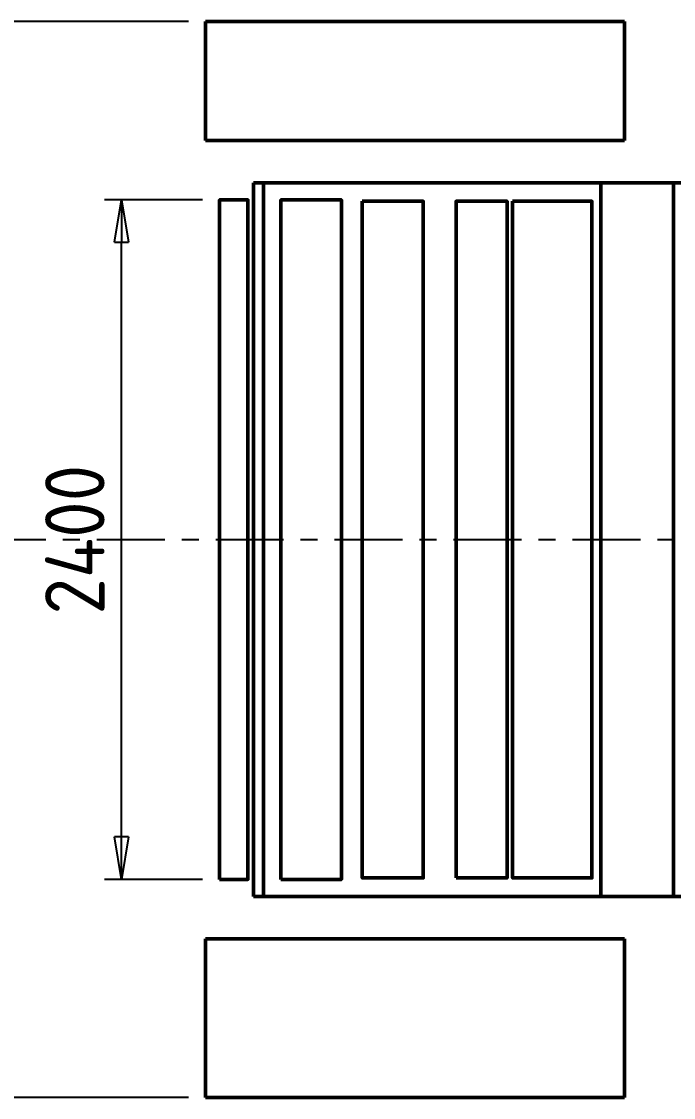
# Model space of a CAD drawing. Header units: millimetres. Extents: x 0 to 35640, y 0 to 17820.
# Drawn here: x 13926 to 16228, y 5309 to 9109 of the extents above; entities that cross this region are included whole.
import ezdxf

# ---------------------------------------------------------------- set-up
doc = ezdxf.new("R2010")
doc.units = ezdxf.units.MM
doc.header["$LTSCALE"] = 60
doc.linetypes.add('CENTER', pattern=[7, 4, -1, 1, -1])
for name, color, linetype, lineweight in [('AM_0', 7, 'Continuous', 50), ('AM_5', 3, 'Continuous', 25), ('AM_7', 4, 'CENTER', 25)]:
    doc.layers.add(name, color=color, linetype=linetype, lineweight=lineweight)
doc.styles.get("Standard").update_dxf_attribs({"font": 'ISOCP.SHX'})
doc.dimstyles.new('AM_ISO$0', dxfattribs={"dimtxt": 3.5, "dimasz": 2.5, "dimexe": 1, "dimexo": 1, "dimgap": 1, "dimtad": 1, "dimdsep": 46, "dimtxsty": 'Standard', "dimblk": 'CLOSED', "dimcen": 0, "dimclrd": 256, "dimclre": 256, "dimclrt": 2, "dimadec": 0, "dimazin": 2, "dimtp": 0.1, "dimtm": 0.1, "dimtfac": 0.71, "dimtmove": 0, "dimatfit": 3, "dimfxl": 0, "dimlwd": -1, "dimlwe": -1, "dimarcsym": 1})

# ---------------------------------------------------------------- blocks, each defined once
blk = doc.blocks.new('_Closed')
at = {"color": 0, "linetype": 'ByBlock', "lineweight": -2}
for p, q in [((-1, 0.167), (0, 0)), ((-1, 0.167), (-1, -0.167)), ((0, 0), (-1, -0.167)), ((0, 0), (-1, 0))]:
    blk.add_line(p, q, dxfattribs=at)
blk = doc.blocks.new('*D25')
at = {"layer": 'AM_5', "transparency": 16777216}
for p, q in [((14565.3, 8479.1), (14219, 8479.1)), ((14279, 6229.1), (14279, 8329.1)), ((14565.3, 6079.1), (14219, 6079.1))]:
    blk.add_line(p, q, dxfattribs=at)
at = {"layer": 'Defpoints', "color": 0, "transparency": 16777216}
for p in [(14279, 8479.1), (14625.3, 8479.1), (14625.3, 6079.1)]:
    blk.add_point(p, dxfattribs=at)
at = {"layer": 'AM_5', "transparency": 16777216, "xscale": 150, "yscale": 150, "zscale": 150}
for p, rotation in [((14279, 8479.1), 90), ((14279, 6079.1), 270)]:
    blk.add_blockref('_Closed', p, dxfattribs=dict(at, rotation=rotation))
at = {"layer": 'AM_5', "color": 2, "transparency": 16777216, "insert": (14114, 7279), "char_height": 210, "attachment_point": 5, "rotation": 90}
blk.add_mtext('2400', dxfattribs=at)
blk = doc.blocks.new('*D26')
at = {"layer": 'AM_5', "transparency": 16777216}
for p, q in [((14515.8, 9108.9), (13702.8, 9108.9)), ((13762.8, 5458.9), (13762.8, 8958.9)), ((14515.8, 5308.9), (13702.8, 5308.9))]:
    blk.add_line(p, q, dxfattribs=at)
at = {"layer": 'Defpoints', "color": 0, "transparency": 16777216}
for p in [(13762.8, 9108.9), (14575.8, 9108.9), (14575.8, 5308.9)]:
    blk.add_point(p, dxfattribs=at)
at = {"layer": 'AM_5', "transparency": 16777216, "xscale": 150, "yscale": 150, "zscale": 150}
for p, rotation in [((13762.8, 9108.9), 90), ((13762.8, 5308.9), 270)]:
    blk.add_blockref('_Closed', p, dxfattribs=dict(at, rotation=rotation))
at = {"layer": 'AM_5', "color": 2, "transparency": 16777216, "insert": (13597.8, 7279), "char_height": 210, "attachment_point": 5, "rotation": 90}
blk.add_mtext('3800', dxfattribs=at)

msp = doc.modelspace()

# ---------------------------------------------------------------- linework, layer by layer
at = {"layer": 'AM_0', "color": 3, "linetype": 'Continuous'}
for p, q in [((14575.804, 9108.867), (14575.804, 8688.867)), ((16055.804, 9108.867), (14575.804, 9108.867)), ((16055.804, 9108.867), (16055.804, 8688.867)), ((16055.804, 8688.867), (14575.804, 8688.867)), ((16055.804, 5868.867), (14575.804, 5868.867)), ((14575.804, 5308.867), (14575.804, 5868.867)), ((16055.804, 5868.867), (16055.804, 5308.867)), ((16055.804, 5308.867), (14575.804, 5308.867))]:
    msp.add_line(p, q, dxfattribs=at)
at = {"layer": 'AM_0', "color": 1, "linetype": 'Continuous'}
for p, q in [((14745.304, 8538.867), (14745.304, 6018.867)), ((16260.304, 8538.867), (14745.304, 8538.867)), ((14780.304, 6018.867), (14780.304, 8538.867)), ((15972.304, 6019.083), (15972.304, 8539.083)), ((16228.304, 8539.086), (16228.304, 6019.086)), ((16260.304, 6018.867), (14745.304, 6018.867))]:
    msp.add_line(p, q, dxfattribs=at)
at = {"layer": 'AM_0', "color": 1}
for points in [[(14625.304, 6079.081), (14725.304, 6079.081), (14725.304, 8479.081), (14625.304, 8479.081)], [(14841.884, 6079.081), (15055.724, 6079.081), (15055.724, 8479.081), (14841.884, 8479.081)], [(15129.304, 8474.081), (15344.304, 8474.081), (15344.304, 6084.081), (15129.304, 6084.081)], [(15460.804, 6084.081), (15640.804, 6084.081), (15640.804, 8474.081), (15460.804, 8474.081)], [(15660.207, 8474.081), (15940.207, 8474.081), (15940.207, 6084.081), (15660.207, 6084.081)]]:
    msp.add_lwpolyline(points, close=True, dxfattribs=at)
at = {"layer": 'AM_7'}
msp.add_line((3691.396, 7278.941), (21967.242, 7279.13), dxfattribs=at)

# ---------------------------------------------------------------- dimensions: what is measured, and where the dimension line sits
at = {"layer": 'AM_5'}
for base, p1, p2, picture, middle in [((13762.763, 9108.867), (14575.804, 5308.867), (14575.804, 9108.867), '*D26', (13762.763, 7279.014)), ((14279.023, 8479.081), (14625.304, 6079.081), (14625.304, 8479.081), '*D25', (14279.023, 7279.021))]:
    dim = msp.add_linear_dim(base=base, p1=p1, p2=p2, angle=90, dimstyle='AM_ISO$0', override={"dimscale": 60, "dimdec": 0}, dxfattribs=at)
    dim.commit()
    dim.dimension.update_dxf_attribs({"geometry": picture, "text_midpoint": middle, "dimtype": 160})

doc.saveas('drawing.dxf')
